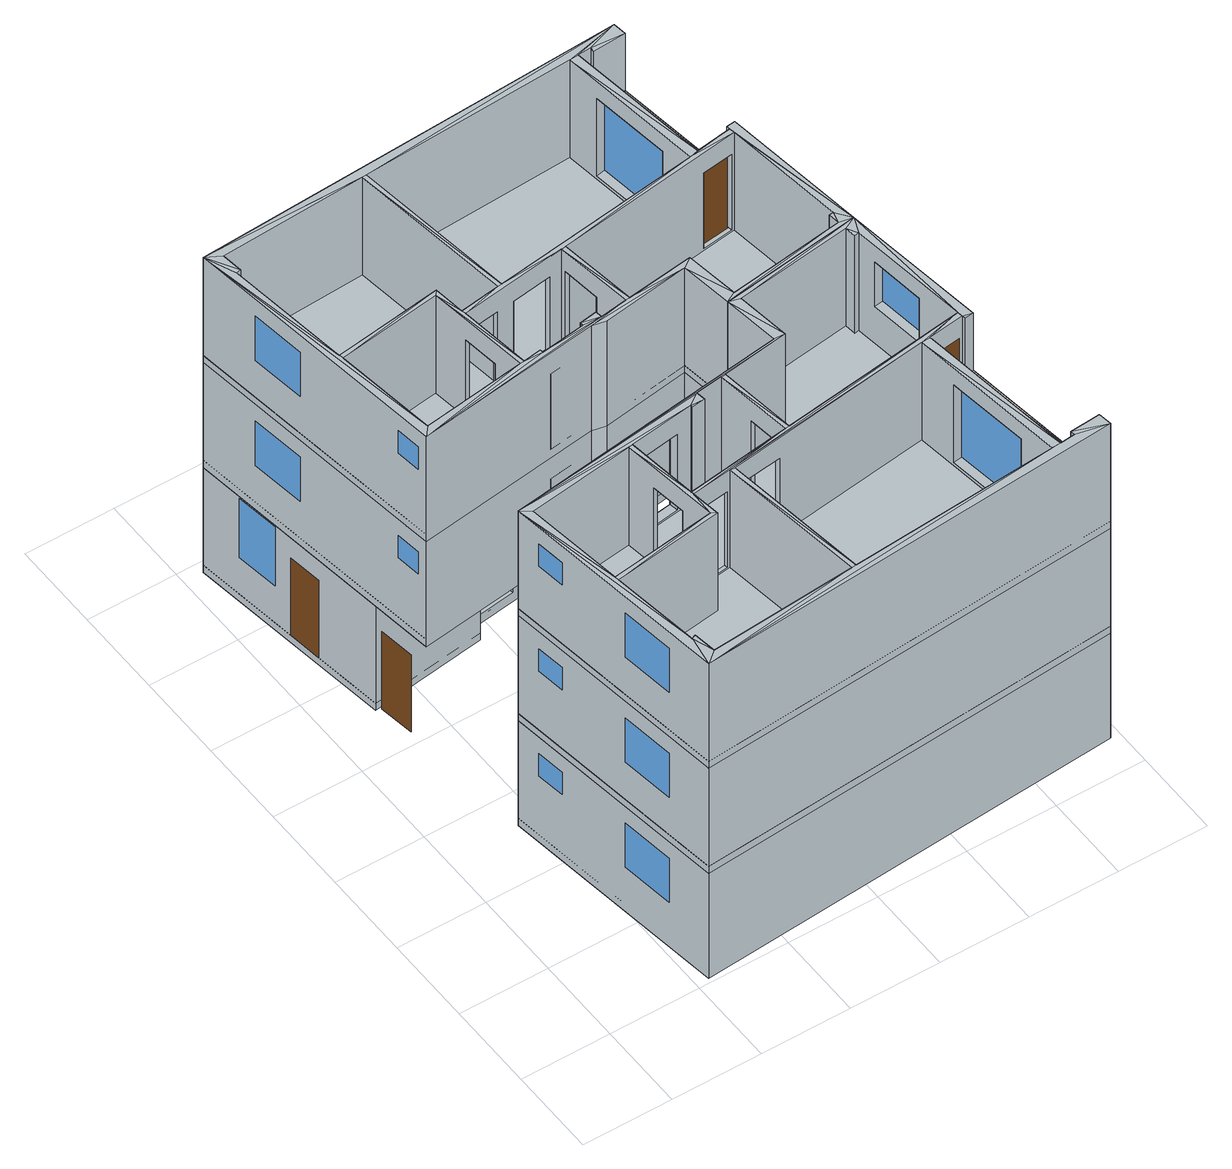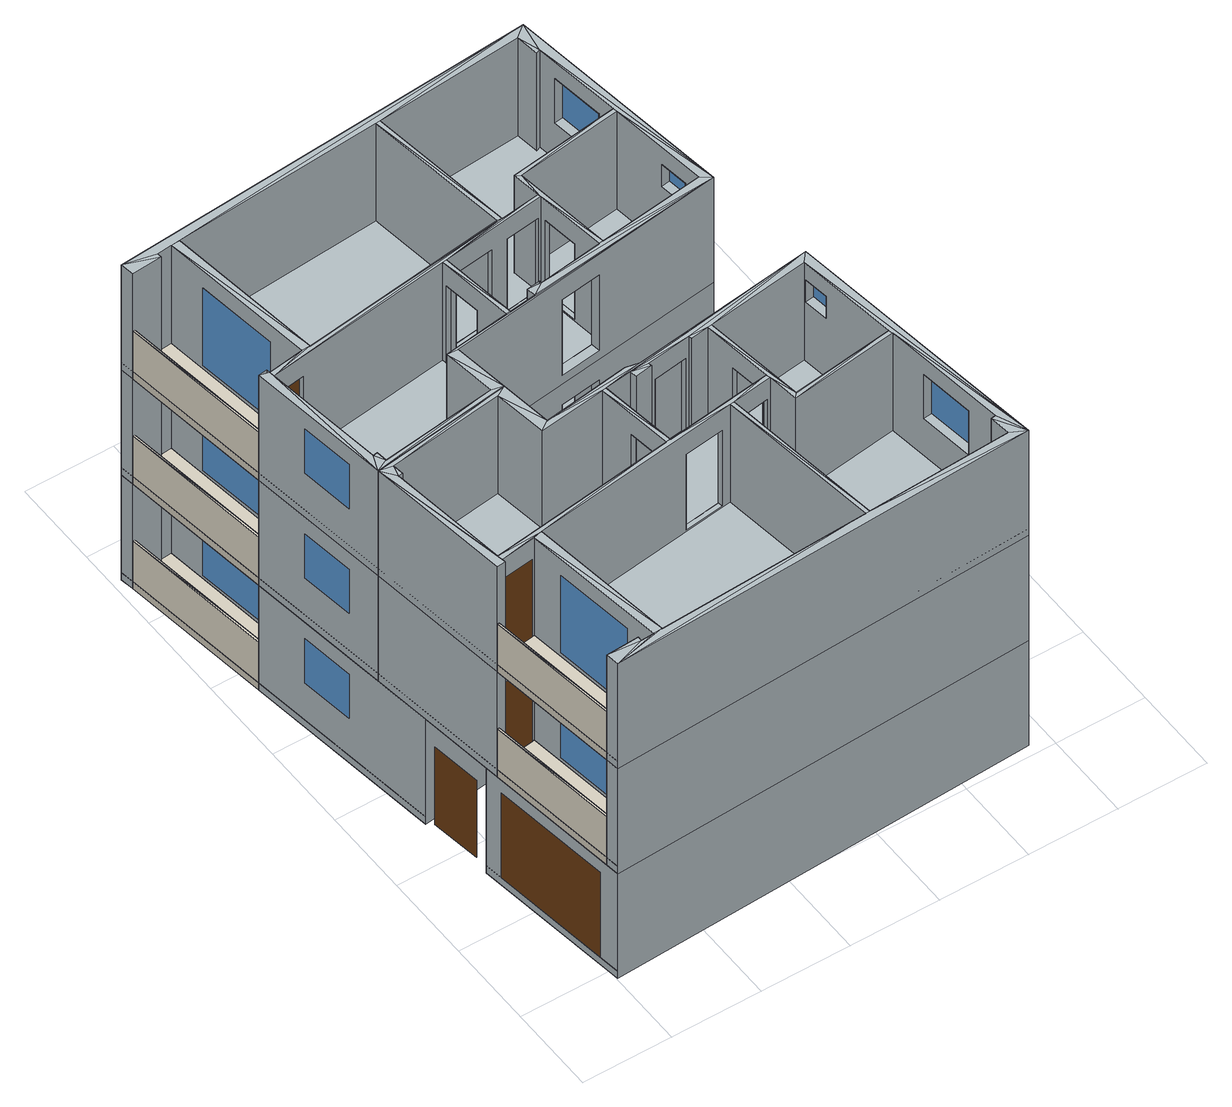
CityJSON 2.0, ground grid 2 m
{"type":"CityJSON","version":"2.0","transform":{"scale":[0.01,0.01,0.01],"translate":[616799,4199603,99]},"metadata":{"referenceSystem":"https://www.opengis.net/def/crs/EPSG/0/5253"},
"CityObjects":{
"object1":{"type":"GenericCityObject","attributes":{"name":"-1_-1_2_Bağımsız Bölüm","geometrySuitability":1001,"integrationState":1004,"independentSectionNumber":"2","takbisPropertyIdentityNumber":-1,"maksIdentityNumber":5086068060,"maksNumaratajIdentityNumber":999420490,"maksIntegrationState":1003,"additionalNote":"-","independentSectionUsage":1001,"partCount":5,"independentSectionPlanNetArea":45,"independentSectionPlanGrossArea":56,"independentSectionCalculatedArea":52.44,"blockName":"-1","propertyLot":"1/5","registeredQuality":"MESKEN","registeredInstallation":"-","registeredFloorDefinition":"1. KAT","independentSectionCardinalDirection":1003,"class":"BagimsizBolum"},"geometry":[{"type":"MultiSurface","lod":"2","boundaries":[[[0,1,2,3,4,5,6,7,8,9,10,11,12,13]],[[14,15,16,17,18,19,20,21,22,23,24,25,26,27]],[[28,29,30,31]],[[29,32,33,30]],[[34,35,36,37]],[[38,39,40,41]],[[38,39,35,34]],[[40,41,37,36]],[[32,42,43,33],[39,35,36,40]],[[42,44,45,43]],[[44,46,47,45]],[[46,48,49,47]],[[48,50,51,49]],[[52,53,54,55]],[[56,57,58,59]],[[56,57,53,52]],[[58,59,55,54]],[[50,28,31,51],[58,54,53,57]],[[60,61,62,63]],[[64,65,66,67]],[[64,65,61,60]],[[66,67,63,62]],[[68,69,70,71],[66,62,61,65]],[[69,72,73,70]],[[74,75,76,77]],[[78,79,80,81]],[[81,78,74,77]],[[79,80,76,75]],[[72,82,83,73],[78,74,75,79]],[[82,68,71,83]],[[84,85,86,87]],[[88,89,90,91]],[[88,89,85,84]],[[90,91,87,86]],[[92,93,94,95],[89,85,86,90]],[[96,97,98,99]],[[100,101,102,103]],[[100,101,97,96]],[[102,103,99,98]],[[93,104,105,94],[100,96,99,103]],[[104,106,107,105]],[[106,92,95,107]],[[108,109,110,111],[80,76,77,81]],[[112,113,114,115]],[[116,117,118,119]],[[116,117,113,112]],[[118,119,115,114]],[[109,120,121,110],[117,113,114,118]],[[120,122,123,121]],[[122,124,125,123]],[[124,126,127,125]],[[126,128,129,127]],[[130,131,132,133]],[[134,135,136,137]],[[137,134,130,133]],[[135,136,132,131]],[[128,138,139,129],[134,130,131,135]],[[138,108,111,139],[91,87,84,88],[41,37,34,38]],[[140,141,142,143],[136,132,133,137]],[[141,144,145,142]],[[144,146,147,145]],[[146,148,149,147]],[[148,150,151,149]],[[150,152,153,151]],[[154,155,156,157]],[[158,159,160,161]],[[158,159,155,154]],[[160,161,157,156]],[[152,162,163,153],[161,157,154,158]],[[164,165,166,167]],[[168,169,170,171]],[[168,169,165,164]],[[170,171,167,166]],[[162,140,143,163],[171,167,164,168]],[[172,173,0,13],[59,55,52,56],[67,63,60,64]],[[173,174,1,0],[116,112,115,119]],[[174,175,2,1]],[[175,176,3,2]],[[176,177,4,3],[160,156,155,159]],[[177,178,5,4]],[[178,179,6,5]],[[179,180,7,6]],[[180,181,8,7],[101,97,98,102]],[[181,182,9,8]],[[182,183,10,9]],[[183,184,11,10]],[[184,185,12,11]],[[185,172,13,12]],[[141,144,173]],[[150,152,148]],[[109,120,173]],[[173,69,109]],[[69,173,68]],[[92,93,42]],[[48,50,46]],[[28,173,50]],[[184,183,185]],[[173,144,174]],[[124,126,120]],[[173,172,50]],[[183,182,185]],[[177,176,179]],[[174,144,175]],[[120,126,173]],[[109,72,108]],[[68,28,82]],[[50,172,46]],[[185,182,172]],[[144,146,175]],[[173,126,141]],[[72,82,108]],[[28,29,82]],[[46,172,44]],[[182,181,172]],[[175,146,176]],[[82,29,108]],[[146,148,176]],[[141,128,140]],[[148,152,176]],[[128,138,140]],[[108,32,138]],[[176,152,179]],[[32,42,138]],[[92,42,106]],[[138,42,162]],[[42,44,106]],[[179,162,180]],[[42,93,162]],[[162,93,180]],[[44,172,104]],[[180,93,181]],[[172,181,104]],[[93,104,181]]]}]},
"object2":{"type":"GenericCityObject","attributes":{"name":"-1_-1_4_Bağımsız Bölüm","geometrySuitability":1001,"integrationState":1004,"independentSectionNumber":"4","takbisPropertyIdentityNumber":-1,"maksIdentityNumber":5183674521,"maksNumaratajIdentityNumber":999420490,"maksIntegrationState":1003,"additionalNote":"-","independentSectionUsage":1001,"partCount":5,"independentSectionPlanNetArea":45,"independentSectionPlanGrossArea":56,"independentSectionCalculatedArea":52.44,"blockName":"-1","propertyLot":"1/5","registeredQuality":"MESKEN","registeredInstallation":"-","registeredFloorDefinition":"2. KAT","independentSectionCardinalDirection":1003,"class":"BagimsizBolum"},"geometry":[{"type":"MultiSurface","lod":"2","boundaries":[[[173,174,175,176,177,178,179,180,181,182,183,184,185,172]],[[186,187,188,189,190,191,192,193,194,195,196,197,198,199]],[[200,201,202,203]],[[201,204,205,202]],[[206,207,208,209]],[[210,211,212,213]],[[210,211,207,206]],[[212,213,209,208]],[[204,214,215,205],[211,207,208,212]],[[214,216,217,215]],[[216,218,219,217]],[[218,220,221,219]],[[220,222,223,221]],[[224,225,226,227]],[[228,229,230,231]],[[228,229,225,224]],[[230,231,227,226]],[[222,200,203,223],[230,226,225,229]],[[232,233,234,235]],[[236,237,238,239]],[[236,237,233,232]],[[238,239,235,234]],[[240,241,242,243],[238,234,233,237]],[[241,244,245,242]],[[246,247,248,249]],[[250,251,252,253]],[[253,250,246,249]],[[251,252,248,247]],[[244,254,255,245],[250,246,247,251]],[[254,240,243,255]],[[256,257,258,259]],[[260,261,262,263]],[[260,261,257,256]],[[262,263,259,258]],[[264,265,266,267],[261,257,258,262]],[[268,269,270,271]],[[272,273,274,275]],[[272,273,269,268]],[[274,275,271,270]],[[265,276,277,266],[272,268,271,275]],[[276,278,279,277]],[[278,264,267,279]],[[280,281,282,283],[252,248,249,253]],[[284,285,286,287]],[[288,289,290,291]],[[288,289,285,284]],[[290,291,287,286]],[[281,292,293,282],[289,285,286,290]],[[292,294,295,293]],[[294,296,297,295]],[[296,298,299,297]],[[298,300,301,299]],[[302,303,304,305]],[[306,307,308,309]],[[309,306,302,305]],[[307,308,304,303]],[[300,310,311,301],[306,302,303,307]],[[310,280,283,311],[263,259,256,260],[213,209,206,210]],[[312,313,314,315],[308,304,305,309]],[[313,316,317,314]],[[316,318,319,317]],[[318,320,321,319]],[[320,322,323,321]],[[322,324,325,323]],[[326,327,328,329]],[[330,331,332,333]],[[330,331,327,326]],[[332,333,329,328]],[[324,334,335,325],[333,329,326,330]],[[336,337,338,339]],[[340,341,342,343]],[[340,341,337,336]],[[342,343,339,338]],[[334,312,315,335],[343,339,336,340]],[[344,345,173,172],[231,227,224,228],[239,235,232,236]],[[345,346,174,173],[288,284,287,291]],[[346,347,175,174]],[[347,348,176,175]],[[348,349,177,176],[332,328,327,331]],[[349,350,178,177]],[[350,351,179,178]],[[351,352,180,179]],[[352,353,181,180],[273,269,270,274]],[[353,354,182,181]],[[354,355,183,182]],[[355,356,184,183]],[[356,357,185,184]],[[357,344,172,185]],[[313,316,345]],[[322,324,320]],[[281,292,345]],[[345,241,281]],[[241,345,240]],[[264,265,214]],[[220,222,218]],[[200,345,222]],[[356,355,357]],[[345,316,346]],[[296,298,292]],[[345,344,222]],[[355,354,357]],[[349,348,351]],[[346,316,347]],[[292,298,345]],[[281,244,280]],[[240,200,254]],[[222,344,218]],[[357,354,344]],[[316,318,347]],[[345,298,313]],[[244,254,280]],[[200,201,254]],[[218,344,216]],[[354,353,344]],[[347,318,348]],[[254,201,280]],[[318,320,348]],[[313,300,312]],[[320,324,348]],[[300,310,312]],[[280,204,310]],[[348,324,351]],[[204,214,310]],[[264,214,278]],[[310,214,334]],[[214,216,278]],[[351,334,352]],[[214,265,334]],[[334,265,352]],[[216,344,276]],[[352,265,353]],[[344,353,276]],[[265,276,353]]]}]},
"object3":{"type":"GenericCityObject","attributes":{"name":"-1_-1_1_Bağımsız Bölüm","geometrySuitability":1001,"integrationState":1004,"independentSectionNumber":"1","takbisPropertyIdentityNumber":-1,"maksIdentityNumber":5114366171,"maksNumaratajIdentityNumber":999420490,"maksIntegrationState":1003,"additionalNote":"-","independentSectionUsage":1001,"partCount":5,"independentSectionPlanNetArea":48,"independentSectionPlanGrossArea":59,"independentSectionCalculatedArea":56.54,"blockName":"-1","propertyLot":"1/5","registeredQuality":"MESKEN","registeredInstallation":"OTOPARK","registeredFloorDefinition":"ZEMİN KAT","independentSectionCardinalDirection":1003,"class":"BagimsizBolum"},"geometry":[{"type":"MultiSurface","lod":"2","boundaries":[[[358,359,360,361,362,363,364,365,366,367,368,369,370,371]],[[372,373,374,375,376,377,378,379,380,381,382,383,384,385]],[[386,387,388,389]],[[387,390,391,388]],[[392,393,394,395]],[[396,397,398,399]],[[396,397,393,392]],[[398,399,395,394]],[[390,400,401,391],[397,393,394,398]],[[400,402,403,401]],[[402,404,405,403]],[[404,406,407,405]],[[406,408,409,407]],[[410,411,412,413]],[[414,415,416,417]],[[414,415,411,410]],[[416,417,413,412]],[[408,386,389,409],[416,412,411,415]],[[418,419,420,421]],[[422,423,424,425]],[[422,423,419,418]],[[424,425,421,420]],[[426,427,428,429],[424,420,419,423]],[[427,430,431,428]],[[432,433,434,435]],[[436,437,438,439]],[[439,436,432,435]],[[437,438,434,433]],[[430,440,441,431],[436,432,433,437]],[[440,426,429,441]],[[442,443,444,445]],[[446,447,448,449]],[[446,447,443,442]],[[448,449,445,444]],[[450,451,452,453],[447,443,444,448]],[[454,455,456,457]],[[458,459,460,461]],[[458,459,455,454]],[[460,461,457,456]],[[451,462,463,452],[458,454,457,461]],[[462,464,465,463]],[[464,450,453,465]],[[466,467,468,469],[438,434,435,439]],[[470,471,472,473]],[[474,475,476,477]],[[474,475,471,470]],[[476,477,473,472]],[[467,478,479,468],[475,471,472,476]],[[478,480,481,479]],[[480,482,483,481]],[[482,484,485,483]],[[484,486,487,485]],[[488,489,490,491]],[[492,493,494,495]],[[495,492,488,491]],[[493,494,490,489]],[[486,496,497,487],[492,488,489,493]],[[496,466,469,497],[449,445,442,446],[399,395,392,396]],[[498,499,500,501],[494,490,491,495]],[[499,502,503,500]],[[502,504,505,503]],[[504,506,507,505]],[[508,509,510,511]],[[512,513,514,515]],[[512,513,509,508]],[[514,515,511,510]],[[506,516,517,507],[515,511,508,512]],[[518,519,520,521]],[[522,523,524,525]],[[522,523,519,518]],[[524,525,521,520]],[[516,498,501,517],[525,521,518,522]],[[13,0,358,371],[417,413,410,414],[425,421,418,422]],[[0,1,359,358],[474,470,473,477]],[[1,526,360,359]],[[526,527,361,360]],[[527,4,362,361],[514,510,509,513]],[[4,5,363,362]],[[5,6,364,363]],[[6,7,365,364]],[[7,8,366,365],[459,455,456,460]],[[8,9,367,366]],[[9,10,368,367]],[[10,11,369,368]],[[11,12,370,369]],[[12,13,371,370]],[[499,502,0]],[[467,478,0]],[[0,427,467]],[[427,0,426]],[[450,451,400]],[[406,408,404]],[[386,0,408]],[[11,10,12]],[[0,502,1]],[[482,484,478]],[[0,13,408]],[[10,9,12]],[[4,527,6]],[[1,502,526]],[[478,484,0]],[[467,430,466]],[[426,386,440]],[[408,13,404]],[[12,9,13]],[[502,504,526]],[[0,484,499]],[[430,440,466]],[[386,387,440]],[[404,13,402]],[[9,8,13]],[[526,504,527]],[[440,387,466]],[[504,506,527]],[[499,486,498]],[[527,506,6]],[[486,496,498]],[[466,390,496]],[[390,400,496]],[[450,400,464]],[[6,516,7]],[[496,400,516]],[[400,402,464]],[[400,451,516]],[[516,451,7]],[[402,13,462]],[[7,451,8]],[[13,8,462]],[[451,462,8]]]}]},
"building1":{"type":"Building","attributes":{"name":"Mimari Bina_71797336-A","takbisPropertyIdentityNumber":71797336,"maksIdentityNumber":999420490,"maksIntegrationState":1003,"blockNumber":"210","parcelNumber":"14","buildingType":1001,"geometrySuitability":1006,"additionalNote":"-","takbisNeighbourhoodReference":151032,"totalIndependentSectionCount":5,"elevatorCount":1,"roofProjectionArea":133,"buildingHeight":8.95,"architecturalProjectConfirmationDate":"2025-03-27","class":"MimariBina","storeysAboveGround":3,"storeysBelowGround":0},"children":["building1-1","building1-2","building1-3","building1-4","building1-5"],"geometry":[{"type":"MultiSurface","lod":"3","boundaries":[[[528,529,530,531]],[[532,533,534,535]],[[513,514,510,509]],[[523,524,536,537]],[[460,459,455,456]],[[538,539,540,541]],[[542,543,544,545]],[[546,547,548,549]],[[414,417,413,410]],[[422,425,421,418]],[[550,551,552,553]],[[554,555,556,557]],[[159,160,156,155]],[[169,170,558,559]],[[102,101,97,98]],[[56,59,55,52]],[[64,67,63,60]],[[560,561,562,563]],[[564,565,566,567]],[[568,569,570,571]],[[572,573,574,575]],[[331,332,328,327]],[[341,342,576,577]],[[274,273,269,270]],[[228,231,227,224]],[[236,239,235,232]],[[578,579,580,581]],[[582,583,584,585]]],"semantics":{"surfaces":[{"type":"Door"},{"type":"Window"}],"values":[0,0,1,0,1,0,0,1,1,1,1,0,1,0,1,1,1,1,1,1,0,1,0,1,1,1,1,1]}}]},
"building1-1":{"type":"BuildingInstallation","attributes":{"name":"-1_-1_1_Teras","geometrySuitability":1001,"additionalNote":"-","planArea":3.45,"calculatedArea":3.51,"class":"Teras"},"parents":["building1"],"geometry":[{"type":"MultiSurface","lod":"2","boundaries":[[[365,364,363,362,369,368,367,366]],[[379,378,377,376,383,382,381,380]],[[380,379,365,366]],[[379,378,364,365]],[[378,377,363,364]],[[377,376,362,363]],[[376,383,369,362]],[[383,382,368,369]],[[382,381,367,368]],[[381,380,366,367]],[[586,587,383,376]],[[587,588,589,383]],[[588,590,591,589]],[[590,586,376,591]],[[586,590,587]],[[588,587,590]],[[587,588,590,586]]],"semantics":{"surfaces":[{"type":"FloorSurface"},{"type":"WallSurface"}],"values":[0,0,0,0,0,0,0,0,0,0,1,1,1,1,1,1,1]}}]},
"building1-2":{"type":"BuildingInstallation","attributes":{"name":"-1_-1_2_Teras","geometrySuitability":1001,"additionalNote":"-","planArea":3.45,"calculatedArea":3.51,"class":"Teras"},"parents":["building1"],"geometry":[{"type":"MultiSurface","lod":"2","boundaries":[[[7,6,5,4,11,10,9,8]],[[21,20,19,18,25,24,23,22]],[[22,21,7,8]],[[21,20,6,7]],[[20,19,5,6]],[[19,18,4,5]],[[18,25,11,4]],[[25,24,10,11]],[[24,23,9,10]],[[23,22,8,9]],[[592,593,25,18]],[[593,594,595,25]],[[594,596,597,595]],[[596,592,18,597]],[[592,596,593]],[[594,593,596]],[[593,594,596,592]]],"semantics":{"surfaces":[{"type":"FloorSurface"},{"type":"WallSurface"}],"values":[0,0,0,0,0,0,0,0,0,0,1,1,1,1,1,1,1]}}]},
"building1-3":{"type":"BuildingInstallation","attributes":{"name":"-1_-1_3_Balkon","geometrySuitability":1001,"additionalNote":"-","planArea":3.05,"calculatedArea":3.11,"class":"Balkon"},"parents":["building1"],"geometry":[{"type":"MultiSurface","lod":"2","boundaries":[[[598,599,600,601,602,603,604,605]],[[606,607,608,609,610,611,612,613]],[[613,606,598,605]],[[606,607,599,598]],[[607,608,600,599]],[[608,609,601,600]],[[609,610,602,601]],[[610,611,603,602]],[[611,612,604,603]],[[612,613,605,604]],[[614,615,613,612]],[[615,616,617,613]],[[616,618,619,617]],[[618,614,612,619]],[[614,618,615]],[[616,615,618]],[[615,616,618,614]]],"semantics":{"surfaces":[{"type":"FloorSurface"},{"type":"WallSurface"}],"values":[0,0,0,0,0,0,0,0,0,0,1,1,1,1,1,1,1]}}]},
"building1-4":{"type":"BuildingInstallation","attributes":{"name":"-1_-1_4_Teras","geometrySuitability":1001,"additionalNote":"-","planArea":3.45,"calculatedArea":3.51,"class":"Teras"},"parents":["building1"],"geometry":[{"type":"MultiSurface","lod":"2","boundaries":[[[180,179,178,177,184,183,182,181]],[[193,192,191,190,197,196,195,194]],[[194,193,180,181]],[[193,192,179,180]],[[192,191,178,179]],[[191,190,177,178]],[[190,197,184,177]],[[197,196,183,184]],[[196,195,182,183]],[[195,194,181,182]],[[620,621,197,190]],[[621,622,623,197]],[[622,624,625,623]],[[624,620,190,625]],[[620,624,621]],[[622,621,624]],[[621,622,624,620]]],"semantics":{"surfaces":[{"type":"FloorSurface"},{"type":"WallSurface"}],"values":[0,0,0,0,0,0,0,0,0,0,1,1,1,1,1,1,1]}}]},
"building1-5":{"type":"BuildingInstallation","attributes":{"name":"-1_-1_5_Balkon","geometrySuitability":1001,"additionalNote":"-","planArea":3.05,"calculatedArea":3.11,"class":"Balkon"},"parents":["building1"],"geometry":[{"type":"MultiSurface","lod":"2","boundaries":[[[626,627,628,629,630,631,632,633]],[[634,635,636,637,638,639,640,641]],[[641,634,626,633]],[[634,635,627,626]],[[635,636,628,627]],[[636,637,629,628]],[[637,638,630,629]],[[638,639,631,630]],[[639,640,632,631]],[[640,641,633,632]],[[642,643,641,640]],[[643,644,645,641]],[[644,646,647,645]],[[646,642,640,647]],[[642,646,643]],[[644,643,646]],[[643,644,646,642]]],"semantics":{"surfaces":[{"type":"FloorSurface"},{"type":"WallSurface"}],"values":[0,0,0,0,0,0,0,0,0,0,1,1,1,1,1,1,1]}}]},
"object4":{"type":"GenericCityObject","attributes":{"name":"-1_-1_3_Bağımsız Bölüm","geometrySuitability":1001,"integrationState":1004,"independentSectionNumber":"3","takbisPropertyIdentityNumber":-1,"maksIdentityNumber":5399990661,"maksNumaratajIdentityNumber":999420490,"maksIntegrationState":1003,"additionalNote":"-","independentSectionUsage":1001,"partCount":5,"independentSectionPlanNetArea":47,"independentSectionPlanGrossArea":58,"independentSectionCalculatedArea":55.16,"blockName":"-1","propertyLot":"1/5","registeredQuality":"MESKEN","registeredInstallation":"-","registeredFloorDefinition":"1. KAT","independentSectionCardinalDirection":1003,"class":"BagimsizBolum"},"geometry":[{"type":"MultiSurface","lod":"2","boundaries":[[[648,649,604,603,602,601,600,599,598,605,3,2,650,651,652,653]],[[654,655,612,611,610,609,608,607,606,613,17,16,656,657,658,659]],[[660,661,662,663]],[[664,665,666,667]],[[668,669,670,671]],[[671,668,664,667]],[[669,670,666,665]],[[661,672,673,662],[668,664,665,669]],[[672,674,675,673]],[[563,676,677,562]],[[560,678,679,561]],[[560,678,676,563]],[[679,561,562,677]],[[674,660,663,675],[679,677,676,678]],[[567,680,681,566]],[[564,682,683,565]],[[564,682,680,567]],[[683,565,566,681]],[[684,685,686,687],[683,681,680,682]],[[685,688,689,686]],[[688,690,691,689]],[[690,692,693,691]],[[692,694,695,693]],[[696,697,698,699]],[[700,701,702,703]],[[700,701,697,696]],[[702,703,699,698]],[[694,704,705,695],[703,699,696,700]],[[704,706,707,705]],[[706,684,687,707]],[[708,709,710,711]],[[712,552,553,713]],[[714,551,550,715]],[[714,551,552,712]],[[550,715,713,553]],[[709,716,717,710],[714,712,713,715]],[[718,719,720,721]],[[722,723,724,725]],[[722,723,719,718]],[[724,725,721,720]],[[716,726,727,717],[725,721,718,722]],[[726,708,711,727]],[[728,729,730,731]],[[729,732,733,730]],[[734,735,736,737]],[[738,739,740,741]],[[741,738,734,737]],[[739,740,736,735]],[[732,742,743,733],[740,736,737,741]],[[744,745,746,747]],[[555,748,749,554]],[[555,748,745,744]],[[749,554,747,746]],[[742,750,751,743],[748,745,746,749]],[[750,752,753,751]],[[752,754,755,753]],[[754,756,757,755]],[[756,728,731,757]],[[758,759,760,761],[670,666,667,671]],[[759,762,763,760],[723,719,720,724],[701,697,698,702]],[[762,764,765,763],[738,734,735,739]],[[764,766,767,765]],[[766,768,769,767]],[[768,770,771,769]],[[770,772,773,771]],[[774,775,776,777]],[[778,779,780,781]],[[778,779,775,774]],[[780,781,777,776]],[[772,782,783,773],[781,777,774,778]],[[782,784,785,783]],[[784,758,761,785]],[[786,787,648,653],[561,562,563,560],[565,566,567,564]],[[787,788,649,648]],[[788,632,604,649]],[[632,631,603,604]],[[631,630,602,603]],[[630,629,601,602]],[[629,628,600,601],[551,552,553,550]],[[628,627,599,600]],[[627,626,598,599]],[[626,633,605,598]],[[633,176,3,605]],[[176,175,2,3]],[[175,789,650,2]],[[789,790,651,650]],[[790,791,652,651]],[[791,786,653,652]],[[754,756,752]],[[685,688,787]],[[685,787,684]],[[768,770,766]],[[784,758,782]],[[660,787,674]],[[790,789,791]],[[633,626,176]],[[631,632,630]],[[787,708,788]],[[688,690,787]],[[770,772,766]],[[787,786,674]],[[632,788,630]],[[708,709,788]],[[690,692,787]],[[684,660,706]],[[772,782,766]],[[674,786,672]],[[630,788,629]],[[660,661,706]],[[759,661,758]],[[788,709,629]],[[708,692,726]],[[706,661,704]],[[661,672,758]],[[629,709,628]],[[692,694,726]],[[709,716,628]],[[726,742,716]],[[704,759,694]],[[672,786,782]],[[628,716,627]],[[742,750,716]],[[694,759,742]],[[782,786,766]],[[716,750,627]],[[766,786,764]],[[627,750,176]],[[742,762,732]],[[786,791,764]],[[750,752,176]],[[762,764,732]],[[791,789,764]],[[752,756,176]],[[176,756,175]],[[764,789,729]],[[756,728,175]],[[729,789,728]],[[175,728,789]]]}]},
"object5":{"type":"GenericCityObject","attributes":{"name":"-1_-1_5_Bağımsız Bölüm","geometrySuitability":1001,"integrationState":1004,"independentSectionNumber":"5","takbisPropertyIdentityNumber":-1,"maksIdentityNumber":5414848399,"maksNumaratajIdentityNumber":999420490,"maksIntegrationState":1003,"additionalNote":"-","independentSectionUsage":1001,"partCount":5,"independentSectionPlanNetArea":47,"independentSectionPlanGrossArea":58,"independentSectionCalculatedArea":55.16,"blockName":"-1","propertyLot":"1/5","registeredQuality":"MESKEN","registeredInstallation":"-","registeredFloorDefinition":"2. KAT","independentSectionCardinalDirection":1003,"class":"BagimsizBolum"},"geometry":[{"type":"MultiSurface","lod":"2","boundaries":[[[787,788,632,631,630,629,628,627,626,633,176,175,789,790,791,786]],[[792,793,640,639,638,637,636,635,634,641,189,188,794,795,796,797]],[[798,799,800,801]],[[802,803,804,805]],[[806,807,808,809]],[[809,806,802,805]],[[807,808,804,803]],[[799,810,811,800],[806,802,803,807]],[[810,812,813,811]],[[581,814,815,580]],[[578,816,817,579]],[[578,816,814,581]],[[817,579,580,815]],[[812,798,801,813],[817,815,814,816]],[[585,818,819,584]],[[582,820,821,583]],[[582,820,818,585]],[[821,583,584,819]],[[822,823,824,825],[821,819,818,820]],[[823,826,827,824]],[[826,828,829,827]],[[828,830,831,829]],[[830,832,833,831]],[[834,835,836,837]],[[838,839,840,841]],[[838,839,835,834]],[[840,841,837,836]],[[832,842,843,833],[841,837,834,838]],[[842,844,845,843]],[[844,822,825,845]],[[846,847,848,849]],[[850,570,571,851]],[[852,569,568,853]],[[852,569,570,850]],[[568,853,851,571]],[[847,854,855,848],[852,850,851,853]],[[856,857,858,859]],[[860,861,862,863]],[[860,861,857,856]],[[862,863,859,858]],[[854,864,865,855],[863,859,856,860]],[[864,846,849,865]],[[866,867,868,869]],[[867,870,871,868]],[[872,873,874,875]],[[876,877,878,879]],[[879,876,872,875]],[[877,878,874,873]],[[870,880,881,871],[878,874,875,879]],[[882,883,884,885]],[[573,886,887,572]],[[573,886,883,882]],[[887,572,885,884]],[[880,888,889,881],[886,883,884,887]],[[888,890,891,889]],[[890,892,893,891]],[[892,894,895,893]],[[894,866,869,895]],[[896,897,898,899],[808,804,805,809]],[[897,900,901,898],[861,857,858,862],[839,835,836,840]],[[900,902,903,901],[876,872,873,877]],[[902,904,905,903]],[[904,906,907,905]],[[906,908,909,907]],[[908,910,911,909]],[[912,913,914,915]],[[916,917,918,919]],[[916,917,913,912]],[[918,919,915,914]],[[910,920,921,911],[919,915,912,916]],[[920,922,923,921]],[[922,896,899,923]],[[924,925,787,786],[579,580,581,578],[583,584,585,582]],[[925,926,788,787]],[[926,927,632,788]],[[927,928,631,632]],[[928,929,630,631]],[[929,930,629,630]],[[930,931,628,629],[569,570,571,568]],[[931,932,627,628]],[[932,933,626,627]],[[933,934,633,626]],[[934,348,176,633]],[[348,347,175,176]],[[347,935,789,175]],[[935,936,790,789]],[[936,937,791,790]],[[937,924,786,791]],[[892,894,890]],[[823,826,925]],[[823,925,822]],[[906,908,904]],[[922,896,920]],[[798,925,812]],[[936,935,937]],[[934,933,348]],[[928,927,929]],[[925,846,926]],[[826,828,925]],[[908,910,904]],[[925,924,812]],[[927,926,929]],[[846,847,926]],[[828,830,925]],[[822,798,844]],[[910,920,904]],[[812,924,810]],[[929,926,930]],[[798,799,844]],[[897,799,896]],[[926,847,930]],[[846,830,864]],[[844,799,842]],[[799,810,896]],[[930,847,931]],[[830,832,864]],[[847,854,931]],[[864,880,854]],[[842,897,832]],[[810,924,920]],[[931,854,932]],[[880,888,854]],[[832,897,880]],[[920,924,904]],[[854,888,932]],[[904,924,902]],[[932,888,348]],[[880,900,870]],[[924,937,902]],[[888,890,348]],[[900,902,870]],[[937,935,902]],[[890,894,348]],[[348,894,347]],[[902,935,867]],[[894,866,347]],[[867,935,866]],[[347,866,935]]]}]},
"object6":{"type":"GenericCityObject","attributes":{"name":"-1_-1_1_Bağımsız Bölüm","geometrySuitability":1001,"integrationState":1004,"independentSectionNumber":"1","takbisPropertyIdentityNumber":-1,"maksIdentityNumber":5114366171,"maksNumaratajIdentityNumber":999420490,"maksIntegrationState":1003,"additionalNote":"-","independentSectionUsage":1006,"partCount":2,"independentSectionPlanNetArea":48,"independentSectionPlanGrossArea":59,"independentSectionCalculatedArea":38.74,"blockName":"-1","propertyLot":"1/5","registeredQuality":"MESKEN","registeredInstallation":"-","registeredFloorDefinition":"ZEMİN KAT","independentSectionCardinalDirection":1003,"class":"BagimsizBolum"},"geometry":[{"type":"MultiSurface","lod":"2","boundaries":[[[938,939,940,941,942,943]],[[944,945,946,947,948,949]],[[950,951,952,953]],[[951,954,955,952]],[[956,957,958,959]],[[960,961,962,963]],[[960,961,957,956]],[[962,963,959,958]],[[954,964,965,955],[961,957,958,962]],[[964,950,953,965]],[[966,967,968,969]],[[538,539,970,971]],[[971,538,966,969]],[[539,970,968,967]],[[549,972,973,548]],[[546,974,975,547]],[[546,974,972,549]],[[975,547,548,973]],[[976,977,978,979],[970,968,969,971],[975,973,972,974]],[[977,980,981,978]],[[980,982,983,981]],[[982,984,985,983]],[[984,603,986,985]],[[603,987,988,986]],[[989,990,991,992]],[[993,994,528,529]],[[529,993,989,992]],[[994,528,991,990]],[[987,995,996,988],[993,989,990,994]],[[997,998,999,1000]],[[1001,1002,1003,1004]],[[1001,1002,998,997]],[[1003,1004,1000,999]],[[995,1005,1006,996],[1004,1000,997,1001]],[[1005,1007,1008,1006]],[[1007,976,979,1008],[963,959,956,960]],[[1009,648,938,943],[539,967,966,538],[547,548,549,546]],[[648,649,939,938]],[[649,1010,940,939],[529,992,991,528]],[[1010,1011,941,940],[1003,999,998,1002]],[[1011,1012,942,941]],[[1012,1009,943,942]],[[954,648,951]],[[977,980,648]],[[603,987,984]],[[977,648,976]],[[648,1009,951]],[[980,982,648]],[[951,1009,950]],[[648,982,649]],[[976,954,1007]],[[1009,1012,950]],[[982,984,649]],[[954,964,1007]],[[950,1012,964]],[[984,987,649]],[[1007,964,1005]],[[1012,1011,964]],[[649,987,1010]],[[987,995,1010]],[[1005,1011,995]],[[1010,995,1011]]]}]}
},
"vertices":[
[159,524,352],[790,609,352],[773,733,352],[1085,775,352],[1129,453,352],[1109,450,352],[1108,458,352],[1029,447,352],[1076,94,352],[1108,97,352],[1107,107,352],[1175,112,352],[1179,82,352],[228,10,352],[159,524,372],[790,609,372],[773,733,372],[1085,775,372],[1129,453,372],[1109,450,372],[1108,458,372],[1029,447,372],[1076,94,372],[1108,97,372],[1107,107,372],[1175,112,372],[1179,82,372],[228,10,372],[212,277,637],[457,310,637],[457,310,372],[212,277,372],[448,374,637],[448,374,372],[453,382,377],[454,375,377],[531,385,377],[530,392,377],[453,382,582],[454,375,582],[531,385,582],[530,392,582],[537,386,637],[537,386,372],[582,57,637],[582,57,372],[256,32,637],[256,32,372],[249,83,637],[249,83,372],[239,79,637],[239,79,372],[198,236,472],[218,239,472],[234,120,472],[214,117,472],[198,236,592],[218,239,592],[234,120,592],[214,117,592],[166,469,532],[186,472,532],[195,408,532],[175,405,532],[166,469,592],[186,472,592],[195,408,592],[175,405,592],[211,287,637],[181,507,637],[181,507,372],[211,287,372],[416,538,637],[416,538,372],[425,471,377],[436,393,377],[446,394,377],[435,473,377],[425,471,582],[436,393,582],[446,394,582],[435,473,582],[446,318,637],[446,318,372],[569,398,377],[570,388,377],[658,399,377],[656,409,377],[569,398,582],[570,388,582],[658,399,582],[656,409,582],[548,385,637],[1009,447,637],[1009,447,372],[548,385,372],[1020,359,382],[1040,362,382],[1065,181,382],[1045,178,382],[1020,359,592],[1040,362,592],[1065,181,592],[1045,178,592],[1056,93,637],[1056,93,372],[592,58,637],[592,58,372],[447,381,637],[426,540,637],[426,540,372],[447,381,372],[442,562,377],[445,542,377],[537,555,377],[534,575,377],[442,562,582],[445,542,582],[537,555,582],[534,575,582],[570,559,637],[570,559,372],[570,554,637],[570,554,372],[600,558,637],[600,558,372],[597,578,637],[597,578,372],[657,586,637],[657,586,372],[668,506,377],[679,424,377],[689,425,377],[677,507,377],[668,506,582],[679,424,582],[689,425,582],[677,507,582],[680,413,637],[680,413,372],[690,414,637],[667,587,637],[667,587,372],[690,414,372],[815,607,637],[815,607,372],[799,726,637],[799,726,372],[1057,761,637],[1057,761,372],[1060,736,637],[1060,736,372],[1070,738,637],[1070,738,372],[1092,574,472],[1112,577,472],[1096,697,472],[1076,695,472],[1092,574,592],[1112,577,592],[1096,697,592],[1076,695,592],[1106,470,637],[1106,470,372],[1034,460,377],[1035,448,377],[1100,457,377],[1098,469,377],[1034,460,582],[1035,448,582],[1100,457,582],[1098,469,582],[228,10,637],[159,524,637],[790,609,637],[773,733,637],[1085,775,637],[1129,453,637],[1109,450,637],[1108,458,637],[1029,447,637],[1076,94,637],[1108,97,637],[1107,107,637],[1175,112,637],[1179,82,637],
[159,524,657],[790,609,657],[773,733,657],[1085,775,657],[1129,453,657],[1109,450,657],[1108,458,657],[1029,447,657],[1076,94,657],[1108,97,657],[1107,107,657],[1175,112,657],[1179,82,657],[228,10,657],[212,277,922],[457,310,922],[457,310,657],[212,277,657],[448,374,922],[448,374,657],[453,382,662],[454,375,662],[531,385,662],[530,392,662],[453,382,867],[454,375,867],[531,385,867],[530,392,867],[537,386,922],[537,386,657],[582,57,922],[582,57,657],[256,32,922],[256,32,657],[249,83,922],[249,83,657],[239,79,922],[239,79,657],[198,236,757],[218,239,757],[234,120,757],[214,117,757],[198,236,877],[218,239,877],[234,120,877],[214,117,877],[166,469,817],[186,472,817],[195,408,817],[175,405,817],[166,469,877],[186,472,877],[195,408,877],[175,405,877],[211,287,922],[181,507,922],[181,507,657],[211,287,657],[416,538,922],[416,538,657],[425,471,662],[436,393,662],[446,394,662],[435,473,662],[425,471,867],[436,393,867],[446,394,867],[435,473,867],[446,318,922],[446,318,657],[569,398,662],[570,388,662],[658,399,662],[656,409,662],[569,398,867],[570,388,867],[658,399,867],[656,409,867],[548,385,922],[1009,447,922],[1009,447,657],[548,385,657],[1020,359,667],[1040,362,667],[1065,181,667],[1045,178,667],[1020,359,877],[1040,362,877],[1065,181,877],[1045,178,877],[1056,93,922],[1056,93,657],[592,58,922],[592,58,657],[447,381,922],[426,540,922],[426,540,657],[447,381,657],[442,562,662],[445,542,662],[537,555,662],[534,575,662],[442,562,867],[445,542,867],[537,555,867],[534,575,867],[570,559,922],[570,559,657],[570,554,922],[570,554,657],[600,558,922],[600,558,657],[597,578,922],[597,578,657],[657,586,922],[657,586,657],[668,506,662],[679,424,662],[689,425,662],[677,507,662],[668,506,867],[679,424,867],[689,425,867],[677,507,867],[680,413,922],[680,413,657],[690,414,922],[667,587,922],[667,587,657],[690,414,657],[815,607,922],[815,607,657],[799,726,922],[799,726,657],[1057,761,922],[1057,761,657],[1060,736,922],[1060,736,657],[1070,738,922],[1070,738,657],[1092,574,757],[1112,577,757],[1096,697,757],[1076,695,757],[1092,574,877],[1112,577,877],[1096,697,877],[1076,695,877],[1106,470,922],[1106,470,657],[1034,460,662],[1035,448,662],[1100,457,662],[1098,469,662],[1034,460,867],[1035,448,867],[1100,457,867],[1098,469,867],[228,10,922],[159,524,922],[790,609,922],[773,733,922],[1085,775,922],[1129,453,922],[1109,450,922],[1108,458,922],[1029,447,922],[1076,94,922],[1108,97,922],[1107,107,922],[1175,112,922],[1179,82,922],
[159,524,67],[790,609,67],[756,862,67],[1068,904,67],[1129,453,67],[1109,450,67],[1108,458,67],[1029,447,67],[1076,94,67],[1108,97,67],[1107,107,67],[1175,112,67],[1179,82,67],[228,10,67],[159,524,87],[790,609,87],[756,862,87],[1068,904,87],[1129,453,87],[1109,450,87],[1108,458,87],[1029,447,87],[1076,94,87],[1108,97,87],[1107,107,87],[1175,112,87],[1179,82,87],[228,10,87],[212,277,352],[457,310,352],[457,310,87],[212,277,87],[448,374,352],[448,374,87],[453,382,92],[454,375,92],[531,385,92],[530,392,92],[453,382,297],[454,375,297],[531,385,297],[530,392,297],[537,386,352],[537,386,87],[582,57,352],[582,57,87],[256,32,352],[256,32,87],[249,83,352],[249,83,87],[239,79,352],[239,79,87],[198,236,187],[218,239,187],[234,120,187],[214,117,187],[198,236,307],[218,239,307],[234,120,307],[214,117,307],[166,469,247],[186,472,247],[195,408,247],[175,405,247],[166,469,307],[186,472,307],[195,408,307],[175,405,307],[211,287,352],[181,507,352],[181,507,87],[211,287,87],[416,538,352],[416,538,87],[425,471,92],[436,393,92],[446,394,92],[435,473,92],[425,471,297],[436,393,297],[446,394,297],[435,473,297],[446,318,352],[446,318,87],[569,398,92],[570,388,92],[658,399,92],[656,409,92],[569,398,297],[570,388,297],[658,399,297],[656,409,297],[548,385,352],[1009,447,352],[1009,447,87],[548,385,87],[1020,359,97],[1040,362,97],[1065,181,97],[1045,178,97],[1020,359,307],[1040,362,307],[1065,181,307],[1045,178,307],[1056,93,352],[1056,93,87],[592,58,352],[592,58,87],[447,381,352],[426,540,352],[426,540,87],[447,381,87],[442,562,92],[445,542,92],[537,555,92],[534,575,92],[442,562,297],[445,542,297],[537,555,297],[534,575,297],[570,559,352],[570,559,87],[570,554,352],[570,554,87],[600,558,352],[600,558,87],[597,578,352],[597,578,87],[657,586,352],[657,586,87],[668,506,92],[679,424,92],[689,425,92],[677,507,92],[668,506,297],[679,424,297],[689,425,297],[677,507,297],[680,413,352],[680,413,87],[690,414,352],[667,587,352],[667,587,87],[690,414,87],[815,607,352],[815,607,87],[783,845,352],[783,845,87],[1051,881,352],[1051,881,87],[1092,574,187],[1112,577,187],[1096,697,187],[1076,695,187],[1092,574,307],[1112,577,307],[1096,697,307],[1076,695,307],[1106,470,352],[1106,470,87],[1034,460,92],[1035,448,92],[1100,457,92],[1098,469,92],[1034,460,297],[1035,448,297],[1100,457,297],[1098,469,297],[756,862,352],[1068,904,352],
[1040,1108,317],[1004,1375,317],[1004,1375,87],[1040,1108,87],[1065,929,297],[1049,1041,297],[1049,1041,87],[1065,929,87],[1100,457,87],[1035,448,87],[76,1139,297],[86,1063,297],[86,1063,87],[76,1139,87],[109,892,297],[120,813,297],[120,813,87],[109,892,87],[57,1277,347],[70,1181,347],[70,1181,187],[57,1277,187],[934,1147,592],[910,1326,592],[910,1326,382],[934,1147,382],[1017,1086,582],[949,1077,582],[949,1077,372],[1017,1086,372],[1100,457,372],[1035,448,372],[115,849,592],[122,794,592],[122,794,532],[115,849,532],[63,1234,592],[79,1113,592],[79,1113,472],[63,1234,472],[934,1147,877],[910,1326,877],[910,1326,667],[934,1147,667],[1017,1086,867],[949,1077,867],[949,1077,657],[1017,1086,657],[1100,457,657],[1035,448,657],[115,849,877],[122,794,877],[122,794,817],[115,849,817],[63,1234,877],[79,1113,877],[79,1113,757],[63,1234,757],
[1129,453,197],[1175,112,197],[1170,111,197],[1170,111,87],[1124,452,197],[1124,452,87],
[1129,453,482],[1175,112,482],[1170,111,482],[1170,111,372],[1124,452,482],[1124,452,372],
[1022,1095,352],[1023,1087,352],[944,1076,352],[900,1398,352],[929,1399,352],[929,1389,352],[1002,1393,352],[1042,1097,352],[1022,1095,372],[1023,1087,372],[944,1076,372],[900,1398,372],[929,1399,372],[929,1389,372],[1002,1393,372],[1042,1097,372],[1002,1393,482],[1042,1097,482],[1037,1097,482],[1037,1097,372],[997,1392,482],[997,1392,372],
[1129,453,767],[1175,112,767],[1170,111,767],[1170,111,657],[1124,452,767],[1124,452,657],
[1022,1095,637],[1023,1087,637],[944,1076,637],[900,1398,637],[929,1399,637],[929,1389,637],[1002,1393,637],[1042,1097,637],[1022,1095,657],[1023,1087,657],[944,1076,657],[900,1398,657],[929,1399,657],[929,1389,657],[1002,1393,657],[1042,1097,657],[1002,1393,767],[1042,1097,767],[1037,1097,767],[1037,1097,657],[997,1392,767],[997,1392,657],
[44,1375,352],[998,1423,352],[757,849,352],[564,821,352],[533,827,352],[125,772,352],[44,1375,372],[998,1423,372],[757,849,372],[564,821,372],[533,827,372],[125,772,372],[112,1022,637],[341,1053,637],[341,1053,372],[112,1022,372],[352,972,377],[363,892,377],[373,894,377],[362,974,377],[352,972,582],[363,892,582],[373,894,582],[362,974,582],[372,825,637],[372,825,372],[143,794,637],[143,794,372],[135,852,532],[142,797,532],[135,852,592],[142,797,592],[83,1237,472],[99,1115,472],[83,1237,592],[99,1115,592],[110,1032,637],[73,1309,637],[73,1309,372],[110,1032,372],[83,1310,637],[83,1310,372],[77,1357,637],[77,1357,372],[399,1373,637],[399,1373,372],[448,1007,637],[448,1007,372],[366,995,377],[367,986,377],[440,996,377],[439,1006,377],[366,995,582],[367,986,582],[440,996,582],[439,1006,582],[359,994,637],[359,994,372],[350,1064,637],[350,1064,372],[409,1374,637],[880,1397,637],[880,1397,372],[409,1374,372],[890,1323,382],[914,1145,382],[890,1323,592],[914,1145,592],[924,1071,637],[924,1071,372],[478,1011,377],[480,1001,377],[569,1013,377],[567,1023,377],[478,1011,582],[480,1001,582],[569,1013,582],[567,1023,582],[458,1008,637],[458,1008,372],[797,746,637],[780,865,637],[780,865,372],[797,746,372],[632,845,637],[632,845,372],[600,1008,377],[611,923,377],[621,924,377],[610,1009,377],[600,1008,582],[611,923,582],[621,924,582],[610,1009,582],[608,1018,637],[608,1018,372],[949,1077,377],[950,1065,377],[1019,1074,377],[1017,1086,377],[950,1065,582],[1019,1074,582],[1025,1075,637],[1025,1075,372],[1061,807,637],[1061,807,372],[1051,806,637],[1051,806,372],[1054,781,637],[1054,781,372],[382,826,637],[361,985,637],[361,985,372],[382,826,372],[598,1017,637],[598,1017,372],[622,844,637],[622,844,372],[562,836,637],[562,836,372],[560,851,637],[560,851,372],[521,845,637],[521,845,372],[522,838,637],[522,838,372],[430,825,377],[432,813,377],[507,823,377],[506,836,377],[430,825,582],[432,813,582],[507,823,582],[506,836,582],[423,824,637],[423,824,372],[422,832,637],[422,832,372],[125,772,637],[44,1375,637],[998,1423,637],[757,849,637],[564,821,637],[533,827,637],
[44,1375,657],[998,1423,657],[757,849,657],[564,821,657],[533,827,657],[125,772,657],[112,1022,922],[341,1053,922],[341,1053,657],[112,1022,657],[352,972,662],[363,892,662],[373,894,662],[362,974,662],[352,972,867],[363,892,867],[373,894,867],[362,974,867],[372,825,922],[372,825,657],[143,794,922],[143,794,657],[135,852,817],[142,797,817],[135,852,877],[142,797,877],[83,1237,757],[99,1115,757],[83,1237,877],[99,1115,877],[110,1032,922],[73,1309,922],[73,1309,657],[110,1032,657],[83,1310,922],[83,1310,657],[77,1357,922],[77,1357,657],[399,1373,922],[399,1373,657],[448,1007,922],[448,1007,657],[366,995,662],[367,986,662],[440,996,662],[439,1006,662],[366,995,867],[367,986,867],[440,996,867],[439,1006,867],[359,994,922],[359,994,657],[350,1064,922],[350,1064,657],[409,1374,922],[880,1397,922],[880,1397,657],[409,1374,657],[890,1323,667],[914,1145,667],[890,1323,877],[914,1145,877],[924,1071,922],[924,1071,657],[478,1011,662],[480,1001,662],[569,1013,662],[567,1023,662],[478,1011,867],[480,1001,867],[569,1013,867],[567,1023,867],[458,1008,922],[458,1008,657],[797,746,922],[780,865,922],[780,865,657],[797,746,657],[632,845,922],[632,845,657],[600,1008,662],[611,923,662],[621,924,662],[610,1009,662],[600,1008,867],[611,923,867],[621,924,867],[610,1009,867],[608,1018,922],[608,1018,657],[949,1077,662],[950,1065,662],[1019,1074,662],[1017,1086,662],[950,1065,867],[1019,1074,867],[1025,1075,922],[1025,1075,657],[1061,807,922],[1061,807,657],[1051,806,922],[1051,806,657],[1054,781,922],[1054,781,657],[382,826,922],[361,985,922],[361,985,657],[382,826,657],[598,1017,922],[598,1017,657],[622,844,922],[622,844,657],[562,836,922],[562,836,657],[560,851,922],[560,851,657],[521,845,922],[521,845,657],[522,838,922],[522,838,657],[430,825,662],[432,813,662],[507,823,662],[506,836,662],[430,825,867],[432,813,867],[507,823,867],[506,836,867],[423,824,922],[423,824,657],[422,832,922],[422,832,657],[125,772,922],[44,1375,922],[998,1423,922],[1002,1393,922],[929,1389,922],[929,1399,922],[900,1398,922],[944,1076,922],[1023,1087,922],[1022,1095,922],[1042,1097,922],[757,849,922],[564,821,922],[533,827,922],
[44,1375,67],[998,1423,67],[1046,1067,67],[362,975,67],[366,945,67],[107,910,67],[44,1375,87],[998,1423,87],[1046,1067,87],[362,975,87],[366,945,87],[107,910,87],[355,954,352],[125,923,352],[125,923,87],[355,954,87],[109,1042,352],[109,1042,87],[237,1069,92],[239,1059,92],[326,1071,92],[325,1081,92],[237,1069,297],[239,1059,297],[326,1071,297],[325,1081,297],[339,1073,352],[339,1073,87],[76,1139,92],[86,1063,92],[106,1066,92],[96,1141,92],[106,1066,297],[96,1141,297],[77,1280,187],[90,1184,187],[77,1280,347],[90,1184,347],[108,1052,352],[73,1309,352],[73,1309,87],[108,1052,87],[83,1310,352],[83,1310,87],[77,1357,352],[77,1357,87],[930,1400,352],[930,1400,87],[929,1389,87],[982,1392,352],[982,1392,87],[984,1372,92],[1020,1105,92],[1040,1108,92],[1004,1375,92],[984,1372,317],[1020,1105,317],[1023,1085,352],[1023,1085,87],[379,998,92],[382,978,92],[470,990,92],[468,1010,92],[379,998,297],[382,978,297],[470,990,297],[468,1010,297],[359,995,352],[359,995,87],[347,1084,352],[347,1084,87],[107,910,352],[1046,1067,352],[362,975,352],[366,945,352]
]}
